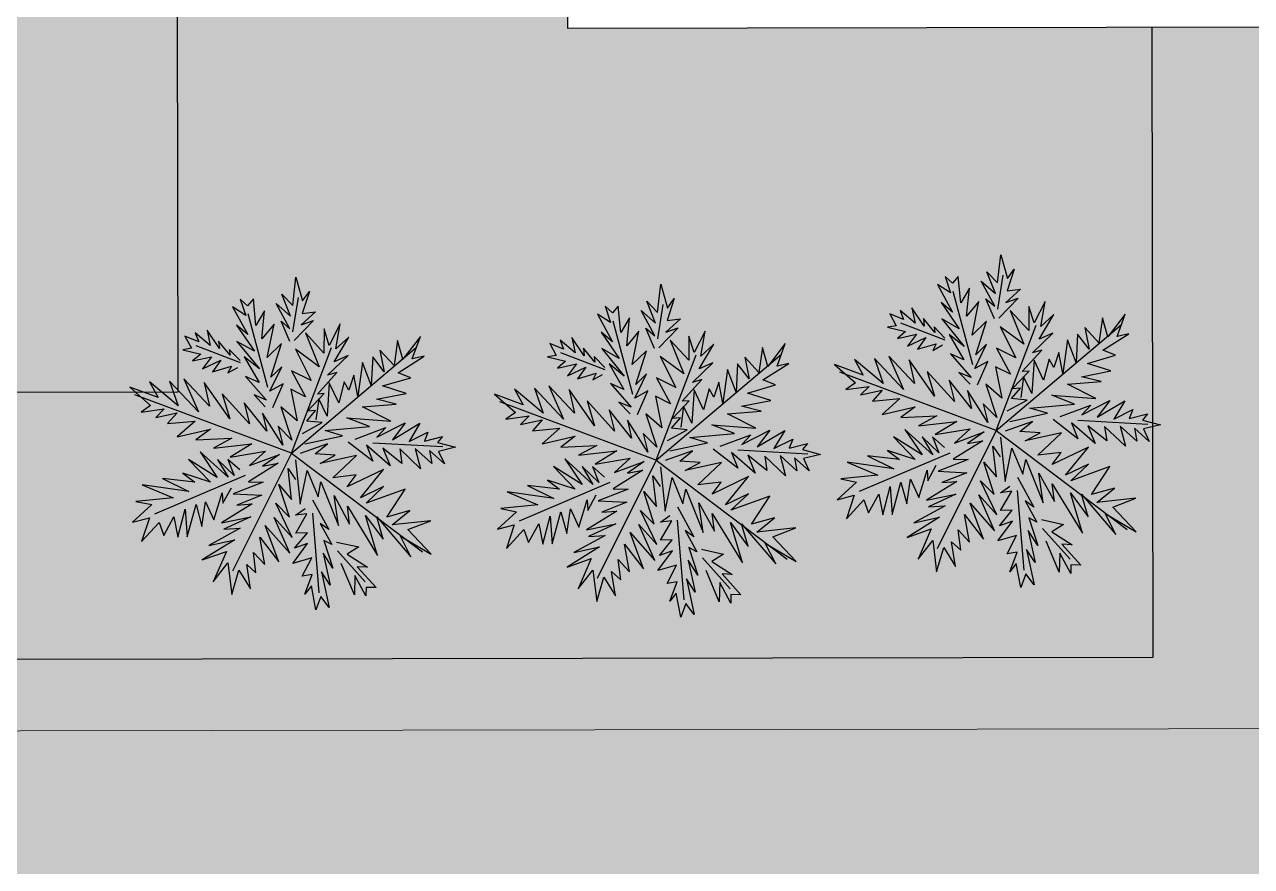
# Model space of a CAD drawing. Header units: millimetres. Extents: x -1030105 to 906887, y -616134 to 1220667.
# Drawn here: x 721132 to 738341, y -338311 to -326505 of the extents above; entities that cross this region are included whole.
import ezdxf

# ---------------------------------------------------------------- set-up
doc = ezdxf.new("R2010")
doc.units = ezdxf.units.MM
doc.header["$MEASUREMENT"] = 0
doc.linetypes.add('DASHEDX2', pattern=[38.1, 25.4, -12.7])
for name, color, linetype in [('A-WALL-PATT', 7, 'Continuous'), ('DA-LANS-TREE', 7, 'Continuous'), ('DA-ROOF-OTLN', 6, 'DASHEDX2'), ('DA-WALL-LOW', 1, 'Continuous'), ('DA-WALL-PATT', 8, 'Continuous'), ('KTCQ CẢNH QUAN', 192, 'Continuous'), ('N- cay dua', 192, 'Continuous')]:
    doc.layers.add(name, color=color, linetype=linetype)
doc.layers.add('HATCH', color=8, linetype='Continuous', lineweight=5)
doc.layers.add('TMB-KHU B-XREF$0$GRASS', color=95, linetype='Continuous', lineweight=0, transparency=0.6)
pattern_1 = [(0.09853093, (-1184316855.14, -434748462.97), (287.005164496, 287.99398527), [143.75, -431.25]), (90.09853093, (-1184316783.14, -434748534.72), (-287.99398527, 287.005164496), [143.75, -431.25])]

# ---------------------------------------------------------------- blocks, each defined once
blk = doc.blocks.new('dyw')
at = {"layer": 'N- cay dua', "color": 71}
for p, q in [((0.544, 0.039), (0.902, 7.702)), ((-3.559, 3.952), (-4.556, 5.228)), ((2.787, 3.155), (5.152, 5.436)), ((0.544, 0.039), (-1.79, 4.763)), ((-2.446, 1.325), (-5.588, 2.987)), ((-4.17, 1.163), (-6.161, 0.189)), ((0.544, 0.039), (8.103, 1.379)), ((0.544, 0.039), (-6.432, -3.467)), ((0.544, 0.039), (2.722, -5.742)), ((3.271, -1.154), (6.207, -3.465)), ((5.369, -1.489), (7.303, -1.522)), ((-0.157, -2.263), (-1.721, -6.592))]:
    blk.add_line(p, q, dxfattribs=at)
for points in [[(0.663, 0.792), (1.578, 2.342), (0.847, 1.907), (2.13, 3.563), (1.102, 3.064), (2.619, 4.46), (1.228, 3.953), (2.204, 5.187), (1.411, 4.668), (2.155, 5.86), (1.15, 5.295), (1.763, 6.521), (1.192, 6.246), (1.453, 7.661), (1.168, 7.173), (0.66, 8.164), (0.884, 6.845), (0.067, 7.254), (0.816, 6.342), (-0.163, 6.351), (0.719, 5.805), (-0.161, 5.89), (0.757, 4.934), (-0.295, 5.363), (0.711, 4.125), (-0.133, 4.661), (0.221, 4.01), (-0.211, 4.12), (0.331, 3.261), (-0.652, 3.571), (0.421, 2.436), (-0.435, 2.695), (0.193, 1.934)], [(0.226, 1.044), (0.485, 2.06), (-0.059, 1.577), (-0.136, 2.218), (-0.372, 1.918), (-0.442, 3.057), (-0.646, 2.809), (-0.762, 4.16), (-0.966, 3.752), (-0.988, 5.079), (-1.217, 4.416), (-1.593, 5.694), (-1.601, 4.875), (-2.322, 5.82), (-1.931, 4.759), (-2.664, 5.106), (-1.839, 4.335), (-3.119, 4.341), (-1.531, 3.735), (-2.879, 3.478), (-1.313, 3.019), (-2.266, 2.661), (-0.931, 2.32), (-1.661, 2.046), (-0.38, 1.259), (-1.369, 1.15), (0.12, 0.47), (-0.789, 0.441), (0, 0), (-1.74, 0.324), (-0.989, -0.108), (-2.678, 0.022), (-1.782, -0.467), (-3.678, -0.444), (-2.594, -0.981), (-4.645, -0.699), (-3.668, -1.268), (-5.415, -1.283), (-3.812, -1.832), (-5.799, -1.846), (-4.662, -2.337), (-6.4, -2.554), (-5.591, -2.761), (-6.855, -3.4), (-5.56, -3.269), (-5.638, -3.81), (-5.008, -2.909), (-4.992, -3.474), (-4.465, -2.587), (-4.398, -3.265), (-3.616, -2.243), (-3.64, -3.358), (-2.848, -1.978), (-2.941, -2.815), (-1.852, -1.531), (-2.092, -2.471), (-1.022, -1.021), (-1.258, -2.183), (-0.343, -0.794), (-0.357, -1.792), (0.215, -0.415), (0.074, -1.361), (0.472, -0.741), (0.163, -2.345), (0.65, -1.848), (0.093, -3.248), (1.053, -2.312), (0.596, -3.477), (1.036, -2.928), (0.718, -4.569), (1.443, -3.372), (1.004, -4.703), (1.496, -4.107), (1.084, -5.724), (1.715, -4.664), (1.368, -6.418), (1.849, -5.319), (2.468, -6.738), (2.29, -5.631), (3.491, -6.498), (2.888, -5.483), (3.899, -5.681), (2.942, -5.036), (3.516, -4.983), (2.738, -4.424), (3.519, -4.423), (2.416, -3.721), (3.865, -3.85), (2.198, -3.164), (3.93, -3.205), (2.2, -2.604), (3.457, -2.624), (1.77, -2.094), (2.678, -2.065), (1.227, -1.394), (2.14, -1.427), (0.976, -0.569), (1.574, -0.662)], [(-3.326, 3.532), (-4.298, 3.88), (-3.761, 3.943), (-5.059, 4.274), (-4.174, 4.369), (-5.193, 4.769), (-4.468, 4.785), (-5.334, 5.787), (-4.306, 5.264), (-4.412, 5.792), (-3.889, 4.857), (-3.519, 5.364), (-3.533, 4.446), (-3.29, 5.005), (-3.221, 3.706)], [(2.103, 2.669), (2.683, 4.083), (2.728, 3.471), (3.13, 4.89), (3.304, 3.925), (3.617, 5.387), (3.895, 4.435), (4.177, 5.384), (4.373, 4.974), (4.791, 5.749), (4.836, 5.377), (5.577, 5.849), (5.174, 5.13), (5.785, 4.934), (4.862, 4.849), (5.378, 4.517), (4.333, 4.423), (5.196, 3.963), (3.855, 3.884), (4.418, 3.5), (3.292, 3.327), (4.133, 3.012), (2.673, 2.864), (3.42, 2.573), (1.979, 2.34)], [(-1.606, 0.85), (-2.086, 1.954), (-2.258, 1.277), (-2.719, 2.456), (-2.698, 1.75), (-3.515, 3.18), (-3.492, 2.252), (-4.422, 3.551), (-4.309, 2.661), (-5.18, 3.644), (-4.953, 2.885), (-5.942, 3.638), (-5.888, 3.224), (-6.359, 3.184), (-5.621, 2.855), (-6.328, 2.675), (-4.899, 2.311), (-5.582, 2.224), (-4.114, 2.01), (-5.01, 1.718), (-3.353, 1.616), (-4.248, 1.484), (-2.904, 1.181), (-3.536, 0.902), (-2.062, 0.866), (-2.628, 0.61), (-1.866, 0.616)], [(0.913, -0.033), (2.578, -1.278), (1.648, 0.021), (2.893, -0.437), (2.477, 0.13), (4.521, -0.652), (3.362, 0.144), (4.829, -0.23), (4.153, 0.263), (6.801, -0.272), (5.04, 0.598), (6.423, 0.445), (5.446, 0.935), (7.903, 0.829), (6.859, 1.135), (8.462, 1.608), (6.875, 1.592), (7.309, 2.663), (6.214, 1.2), (6.285, 2.263), (5.772, 1.272), (5.398, 2.79), (4.641, 1), (4.628, 2.125), (4.279, 0.992), (4.047, 2.674), (3.487, 0.873), (3.364, 1.566), (2.714, 0.67), (2.703, 2.195), (1.82, 0.698), (2.017, 1.469), (1.331, 0.822), (1.382, 1.57), (0.844, 0.326)], [(-4.254, 1.225), (-4.979, 1.21), (-4.759, 1.053), (-5.606, 1.109), (-5.32, 0.896), (-6.34, 1.056), (-5.716, 0.676), (-6.625, 0.568), (-6.207, 0.401), (-6.844, 0.103), (-6.223, -0.056), (-6.451, -0.398), (-5.728, 0.079), (-5.754, -0.416), (-5.294, 0.368), (-5.17, -0.324), (-4.879, 0.583), (-4.745, -0.072), (-4.337, 0.745), (-4.22, 0.415), (-4.091, 0.923)], [(2.821, -0.719), (4.363, -1.112), (3.878, -1.209), (4.969, -1.487), (4.572, -1.627), (5.808, -2.202), (4.985, -2.052), (6.308, -2.83), (5.579, -2.705), (7.039, -3.578), (6.395, -3.513), (6.703, -4.113), (5.736, -3.506), (5.814, -3.986), (5.375, -3.113), (5.114, -3.507), (4.784, -2.602), (4.376, -3.419), (4.165, -2.284), (3.912, -2.88), (3.79, -1.948), (3.425, -2.356), (3.119, -1.356), (2.806, -1.797), (2.884, -1.256)], [(5.031, -1.243), (5.905, -0.644), (5.784, -1.274), (6.877, -0.992), (6.532, -1.325), (7.85, -1.341), (7.524, -1.678), (7.814, -1.952), (6.761, -1.684), (7.403, -2.308), (5.918, -1.769)], [(-0.519, -2.271), (-1.258, -2.343), (-0.511, -2.634), (-1.59, -2.699), (-0.64, -2.901), (-2.401, -3.053), (-0.976, -3.276), (-2.503, -3.688), (-1.034, -3.662), (-2.223, -4.32), (-1.531, -4.196), (-2.684, -5.184), (-1.396, -4.691), (-3.112, -6.077), (-1.687, -5.438), (-2.743, -6.832), (-2.129, -6.387), (-2.14, -7.606), (-1.755, -6.883), (-1.195, -7.907), (-1.288, -6.702), (-0.692, -6.954), (-1.012, -6.011), (-0.181, -6.524), (-0.91, -5.376), (0.103, -6.195), (-0.719, -4.864), (0.215, -5.363), (-0.515, -4.455), (0.373, -4.742), (-0.295, -3.59), (0.085, -3.907), (-0.175, -3.12)]]:
    blk.add_lwpolyline(points, dxfattribs=at)
blk = doc.blocks.new('POND L2')
blk.add_lwpolyline([(-8829685, -154895), (-8817085, -154895), (-8817085, -141795), (-8829685, -141795)], close=True)
blk = doc.blocks.new('Roof 3F')
at = {"layer": 'A-WALL-PATT'}
h = blk.add_hatch(color=255, dxfattribs=at)
h.dxf.hatch_style = 1
h.paths.add_polyline_path([(-9090967, -162990), (-9129467, -162990), (-9129467, -126446), (-8995967, -126446), (-8995967, -193271), (-9026592, -193271), (-9026592, -146746), (-9046192, -146746), (-9046192, -155095), (-9071392, -155095), (-9071392, -146746), (-9090967, -146746)])
at = {"layer": 'DA-WALL-LOW'}
blk.add_lwpolyline([(-9090967, -162990), (-9129467, -162990), (-9129467, -126446), (-8995967, -126446), (-8995967, -193271), (-9026592, -193271), (-9026592, -146746), (-9046192, -146746), (-9046192, -155095), (-9071392, -155095), (-9071392, -146746), (-9090967, -146746)], close=True, dxfattribs=at)
blk = doc.blocks.new('111111')
at = {"layer": 'DA-WALL-PATT', "extrusion": (2.64323e-09, 1.16836e-09, 1), "xscale": 0.001136690655233559, "yscale": 0.001136690655233559, "zscale": 0.001136690655233559, "rotation": 47.67388863394415}
blk.add_blockref('POND L2', (486773.452, 1175211.215, 0.003), dxfattribs=at)
at = {"layer": 'HATCH', "color": 255, "extrusion": (2.64323e-09, 1.16836e-09, 1), "xscale": 0.001136690655233559, "yscale": 0.001136690655233559, "zscale": 0.001136690655233559, "rotation": 47.67388863394415}
blk.add_blockref('Roof 3F', (486966.725, 1175428.486, 0.003), dxfattribs=at)

msp = doc.modelspace()

# ---------------------------------------------------------------- hatches: boundary and pattern name
at = {"true_color": 0x595959, "extrusion": (2.62042e-09, 1.26379e-08, 1)}
h = msp.add_hatch(dxfattribs=at)
h.set_pattern_fill('ANSI31', color=251, scale=60, angle=45.0985309)
h.set_pattern_definition([(90.098531, (-8451435.92, -12534165.47), (-190.4997183, -0.3276006), [])])
h.paths.add_polyline_path([(792599.694, -344159.666), (792619.984, -355958.218), (817521.219, -355915.395), (817500.929, -344116.844)])
h.paths.add_polyline_path([(718288.784, -308033.305), (706938.822, -308052.81), (706934.868, -305753.153), (692134.916, -305778.6), (685505.783, -305789.768), (685514.211, -310690.283), (707444.178, -310652.57), (707459.483, -319551.925), (718308.561, -319533.268)])
at = {"layer": 'DA-LANS-TREE', "true_color": 0xe8d896}
h = msp.add_hatch(dxfattribs=at)
h.set_pattern_fill('AR-B88', color=41, scale=60, angle=0.0985309)
h.set_pattern_definition([(0.09853093, (-1184316855.14, -434748462.97), (-0.82545039, 479.99929024), []), (90.09853093, (-1184316855.14, -434748462.97), (-240.825095507, 479.586565047), [480, -480])])
edge = h.paths.add_edge_path()
edge.add_line((736991.834, -289973.689), (736951.253, -266376.105))
edge.add_line((736951.253, -266376.105), (726321.359, -266394.385))
edge.add_line((726321.359, -266394.385), (726346.794, -269516.929))
edge.add_arc((721347.325, -269589.783), 5000, -89.8344425, 0.8348764, ccw=False)
edge.add_line((721361.772, -274589.762), (688771.55, -274683.933))
edge.add_arc((688806.224, -286683.883), 12000, 90.1655575, 146.6075462)
edge.add_line((678787.18, -280079.433), (678869.081, -335251.316))
edge.add_line((678869.081, -335251.316), (679406.891, -335511.73))
edge.add_line((679406.891, -335511.73), (680105.029, -336876.96))
edge.add_line((680105.029, -336876.96), (680542.621, -337784.735))
edge.add_line((680542.621, -337784.735), (680904.876, -338393.357))
edge.add_line((680904.876, -338393.357), (685153.222, -341235.635))
edge.add_line((685153.222, -341235.635), (686006.214, -341806.314))
edge.add_line((686006.214, -341806.314), (686586.077, -342579.098))
edge.add_line((686586.077, -342579.098), (687121.148, -343669.273))
edge.add_line((687121.148, -343669.273), (687430.287, -344884.54))
edge.add_line((687430.287, -344884.54), (688072.34, -343812.227))
edge.add_line((688072.34, -343812.227), (690173.155, -342149.804))
edge.add_line((690173.155, -342149.804), (692661.738, -340839.532))
edge.add_line((692661.738, -340839.532), (695243.711, -339827.64))
edge.add_line((695243.711, -339827.64), (698246.965, -339050.438))
edge.add_line((698246.965, -339050.438), (700358.925, -338737.684))
edge.add_line((700358.925, -338737.684), (703334.67, -338609.712))
edge.add_line((703334.67, -338609.712), (705382.528, -338731.573))
edge.add_line((705382.528, -338731.573), (708184.429, -339178.98))
edge.add_line((708184.429, -339178.98), (710796.677, -339909.132))
edge.add_line((710796.677, -339909.132), (712299.351, -340475.462))
edge.add_line((712299.351, -340475.462), (714645.964, -341529.167))
edge.add_line((714645.964, -341529.167), (716440.48, -342633.113))
edge.add_line((716440.48, -342633.113), (718027.915, -343870.744))
edge.add_line((718027.915, -343870.744), (719178.571, -344961.218))
edge.add_line((719178.571, -344961.218), (720432.404, -346395.961))
edge.add_line((720432.404, -346395.961), (721270.898, -347548.933))
edge.add_line((721270.898, -347548.933), (721456.874, -347860.093))
edge.add_line((721456.874, -347860.093), (724425.09, -348168.59))
edge.add_line((724425.09, -348168.59), (726577.324, -348834.343))
edge.add_line((726577.324, -348834.343), (729388.226, -349624.529))
edge.add_line((729388.226, -349624.529), (734655.003, -351710.759))
edge.add_line((734655.003, -351710.759), (741835.263, -354499.545))
edge.add_line((741835.263, -354499.545), (750274.751, -357771.76))
edge.add_line((750274.751, -357771.76), (757907.3, -359424.102))
edge.add_line((757907.3, -359424.102), (762300.184, -359773.13))
edge.add_line((762300.184, -359773.13), (771015.939, -358643.752))
edge.add_line((771015.939, -358643.752), (778218.883, -359042.761))
edge.add_line((778218.883, -359042.761), (778784.174, -359458.815))
edge.add_line((778784.174, -359458.815), (779100.832, -360016.177))
edge.add_line((779100.832, -360016.177), (779183.126, -360764.002))
edge.add_line((779183.126, -360764.002), (780065.374, -360678.358))
edge.add_line((780065.374, -360678.358), (782618.995, -360829.954))
edge.add_line((782618.995, -360829.954), (785291.916, -361438.735))
edge.add_line((785291.916, -361438.735), (786867.857, -362031.683))
edge.add_line((786867.857, -362031.683), (788563.906, -362891.68))
edge.add_line((788563.906, -362891.68), (789409.622, -363432.531))
edge.add_line((789409.622, -363432.531), (789970.739, -363692.349))
edge.add_line((789970.739, -363692.349), (790972.135, -364038.628))
edge.add_line((790972.135, -364038.628), (792584.591, -364342.394))
edge.add_line((792584.591, -364342.394), (793431.265, -364383))
edge.add_line((793431.265, -364383), (794615.656, -364301.84))
edge.add_line((794615.656, -364301.84), (795649.602, -364101.524))
edge.add_line((795649.602, -364101.524), (796437.589, -363865.311))
edge.add_line((796437.589, -363865.311), (797880.737, -363407.754))
edge.add_line((797880.737, -363407.754), (799064.27, -363185.393))
edge.add_line((799064.27, -363185.393), (799978.106, -363094.189))
edge.add_line((799978.106, -363094.189), (800958.977, -363072.759))
edge.add_line((800958.977, -363072.759), (801898.889, -363132.588))
edge.add_line((801898.889, -363132.588), (803328.52, -363349.858))
edge.add_line((803328.52, -363349.858), (805271.21, -363949.703))
edge.add_line((805271.21, -363949.703), (806993.574, -364818.345))
edge.add_line((806993.574, -364818.345), (807595.088, -365236.049))
edge.add_line((807595.088, -365236.049), (807685.041, -365258.614))
edge.add_line((807685.041, -365258.614), (807843.24, -365278.886))
edge.add_line((807843.24, -365278.886), (808612.631, -365258.311))
edge.add_line((808612.631, -365258.311), (808688.019, -365244.318))
edge.add_line((808688.019, -365244.318), (809626.765, -364875.492))
edge.add_line((809626.765, -364875.492), (809929.113, -364669.27))
edge.add_line((809929.113, -364669.27), (810415.261, -364179.677))
edge.add_line((810415.261, -364179.677), (813822.669, -360247.549))
edge.add_line((813822.669, -360247.549), (814282.5, -359532.207))
edge.add_line((814282.5, -359532.207), (815057.289, -358766.932))
edge.add_line((815057.289, -358766.932), (815853.697, -358134.425))
edge.add_line((815853.697, -358134.425), (817190.496, -357431.465))
edge.add_line((817190.496, -357431.465), (817724.968, -357258.559))
edge.add_line((817724.968, -357258.559), (817725.607, -356118.728))
edge.add_line((817725.607, -356118.728), (788406.293, -356169.161))
edge.add_line((788406.293, -356169.161), (788371.568, -336295.078))
edge.add_line((788371.568, -336295.078), (771062.986, -336324.844))
edge.add_line((771062.986, -336324.844), (771073.838, -342634.246))
edge.add_line((771073.838, -342634.246), (772141.243, -344335.577))
edge.add_line((772141.243, -344335.577), (772350.627, -344804.997))
edge.add_line((772350.627, -344804.997), (772332.36, -345241.24))
edge.add_line((772332.36, -345241.24), (772167.5, -345580.913))
edge.add_line((772167.5, -345580.913), (771221.449, -346841.168))
edge.add_line((771221.449, -346841.168), (770853.306, -347103.234))
edge.add_line((770853.306, -347103.234), (762156.098, -350685.607))
edge.add_line((762156.098, -350685.607), (761579.037, -350546.45))
edge.add_line((761579.037, -350546.45), (759967.615, -349547.109))
edge.add_line((759967.615, -349547.109), (759622.347, -349184.473))
edge.add_line((759622.347, -349184.473), (759496.158, -348701.006))
edge.add_line((759496.158, -348701.006), (759490.906, -345647.967))
edge.add_line((759490.906, -345647.967), (758487.622, -345655.898))
edge.add_line((758487.622, -345655.898), (758495.39, -348255.889))
edge.add_line((758495.39, -348255.889), (752495.399, -348266.208))
edge.add_line((752495.399, -348266.208), (752491.272, -345866.212))
edge.add_line((752491.272, -345866.212), (751487.977, -345867.937))
edge.add_line((751487.977, -345867.937), (751484.122, -348870.153))
edge.add_line((751484.122, -348870.153), (751332.504, -349312.977))
edge.add_line((751332.504, -349312.977), (751027.626, -349562.485))
edge.add_line((751027.626, -349562.485), (749238.569, -350684.93))
edge.add_line((749238.569, -350684.93), (748659.345, -350633.603))
edge.add_line((748659.345, -350633.603), (739953.778, -347088.955))
edge.add_line((739953.778, -347088.955), (739688.496, -346831.548))
edge.add_line((739688.496, -346831.548), (738608.143, -345396.227))
edge.add_line((738608.143, -345396.227), (738614.183, -344815.394))
edge.add_line((738614.183, -344815.394), (738740.423, -344508.405))
edge.add_line((738740.423, -344508.405), (739873.884, -342687.908))
edge.add_line((739873.884, -342687.908), (739863.032, -336378.497))
edge.add_line((739863.032, -336378.497), (688859.32, -336467.369))
edge.add_line((688859.32, -336467.369), (687779.081, -336298.478))
edge.add_line((687779.081, -336298.478), (687012.572, -335944.297))
edge.add_line((687012.572, -335944.297), (686500.849, -335558.979))
edge.add_line((686500.849, -335558.979), (686050.538, -335063.812))
edge.add_line((686050.538, -335063.812), (685644.767, -334365.916))
edge.add_line((685644.767, -334365.916), (685488.654, -333810.516))
edge.add_line((685488.654, -333810.516), (685353.211, -332973.488))
edge.add_line((685353.211, -332973.488), (685306.464, -305790.103))
edge.add_line((685306.464, -305790.103), (685305.698, -305790.105))
edge.add_line((685305.698, -305790.105), (685288.242, -295639.514))
edge.add_line((685288.242, -295639.514), (685288.464, -295323.21))
edge.add_arc((689288.458, -295316.331), 4000, 90.0985309, 180.0985309, ccw=False)
edge.add_line((689281.58, -291316.337), (715841.54, -291270.662))
edge.add_arc((715848.419, -295270.656), 4000, 17.4472278, 90.0985309, ccw=False)
edge.add_line((719664.393, -294071.347), (736998.829, -294041.961))
edge.add_line((736998.829, -294041.961), (736991.834, -289973.689))
edge = h.paths.add_edge_path(flags=16)
edge.add_line((726545.888, -284241.362), (691479.909, -284301.665))
edge.add_arc((691478.189, -283301.666), 1000, 159.3264908, 270.0985309, ccw=False)
edge.add_arc((692413.797, -283654.708), 2000, 96.9187279, 159.3264908, ccw=False)
edge.add_line((692172.874, -281669.272), (725588.384, -281558.68))
edge.add_arc((725595.844, -283558.666), 2000, 18.4998679, 90.2136953, ccw=False)
edge.add_arc((726544.168, -283241.363), 1000, -89.9014691, 18.4998679, ccw=False)
at = {"layer": 'TMB-KHU B-XREF$0$GRASS', "true_color": 0x3d6827}
h = msp.add_hatch(dxfattribs=at)
h.set_pattern_fill('CROSS', color=79, scale=1150, angle=0.0985309)
h.set_pattern_definition(pattern_1)
h.paths.add_polyline_path([(721361.772, -274589.762, 0.417639242), (726346.794, -269516.929), (726321.359, -266394.385), (716671.448, -266410.945), (684710.106, -266692.058, 0.412157574), (676778.643, -274704.095), (676842.078, -315860.909), (676865.904, -331318.914), (676950.673, -386316.793), (679467.9, -386312.757), (707308.997, -386272.049), (705908.444, -385505.551), (704299.652, -384848.681), (702409.62, -384466.676), (700189.031, -384503.862), (697853.534, -385088.143), (696352.41, -385562.204), (694079.217, -385830.431), (691581.25, -385703.437), (689502.221, -385248.544), (687406.451, -384472.408), (685708.964, -382914.529), (684897.837, -381532.749), (684408.126, -379878.863), (684452.684, -377702.078), (685045.884, -376000.25), (686009.721, -374569.33), (686769.569, -373474.894), (687202.793, -372701.071), (687213.917, -372583.175), (686604.656, -371254.213), (685741.93, -369312.332), (685563.022, -366670.797), (686121.977, -364351.801), (687112.201, -362658.036), (687599.994, -361800.823), (687803.666, -361121.592), (687807.135, -360996.8), (686614.18, -359421.173), (686052.702, -358445.612), (684974.433, -355024.728), (684929.184, -352584.002), (685245.168, -350107.369), (686491.333, -346452.718), (687430.287, -344884.54), (687121.148, -343669.273), (686586.077, -342579.098), (686006.214, -341806.314), (685153.222, -341235.635), (680904.876, -338393.357), (680542.621, -337784.735), (680105.029, -336876.96), (679406.891, -335511.73), (678869.081, -335251.316), (678787.18, -280079.433, -0.251377417), (688771.55, -274683.933)])
h = msp.add_hatch(dxfattribs=at)
h.set_pattern_fill('CROSS', color=79, scale=1150, angle=0.0985309)
h.set_pattern_definition(pattern_1)
h.paths.add_polyline_path([(739863.032, -336378.497), (739846.104, -326536.258), (728746.121, -326555.349), (728727.215, -315555.858), (723252.227, -315565.274), (723279.911, -331661.516), (685351.067, -331726.751), (685353.211, -332973.488), (685488.654, -333810.516), (685644.767, -334365.916), (686050.538, -335063.812), (686500.849, -335558.979), (687012.572, -335944.297), (687779.081, -336298.478), (688859.32, -336467.369)])

# ---------------------------------------------------------------- linework, layer by layer
at = {"layer": 'DA-LANS-TREE', "color": 8, "elevation": 3.696}
msp.add_lwpolyline([(736943.671, -326541.253), (736958.871, -335379.794), (688958.016, -335463.498, -0.397502524), (686356.267, -333210.061), (686341.956, -331734.567)], format="xyb", dxfattribs=at)
at = {"layer": 'TMB-KHU B-XREF$0$GRASS', "color": 79, "true_color": 0x3d6827}
msp.add_lwpolyline([(688859.32, -336467.369), (739863.032, -336378.497)], dxfattribs=at)

# ---------------------------------------------------------------- block references
at = {"layer": 'DA-ROOF-OTLN', "color": 66, "true_color": 0x5d8311, "extrusion": (1.65066e-06, -3.71319e-07, 1), "xscale": 879.746829444427, "yscale": 879.746829444427, "zscale": 879.746829444427, "rotation": 312.4246562402255}
msp.add_blockref('111111', (-1042519697.34, -381528433.055, 4.593), dxfattribs=at)
at = {"layer": 'KTCQ CẢNH QUAN', "xscale": 300, "yscale": 300, "zscale": 300, "rotation": 312.885922606651}
for p in [(734641.283, -332086.007), (724754.881, -332401.791), (729872.648, -332501.191)]:
    msp.add_blockref('dyw', p, dxfattribs=at)

doc.saveas('drawing.dxf')
